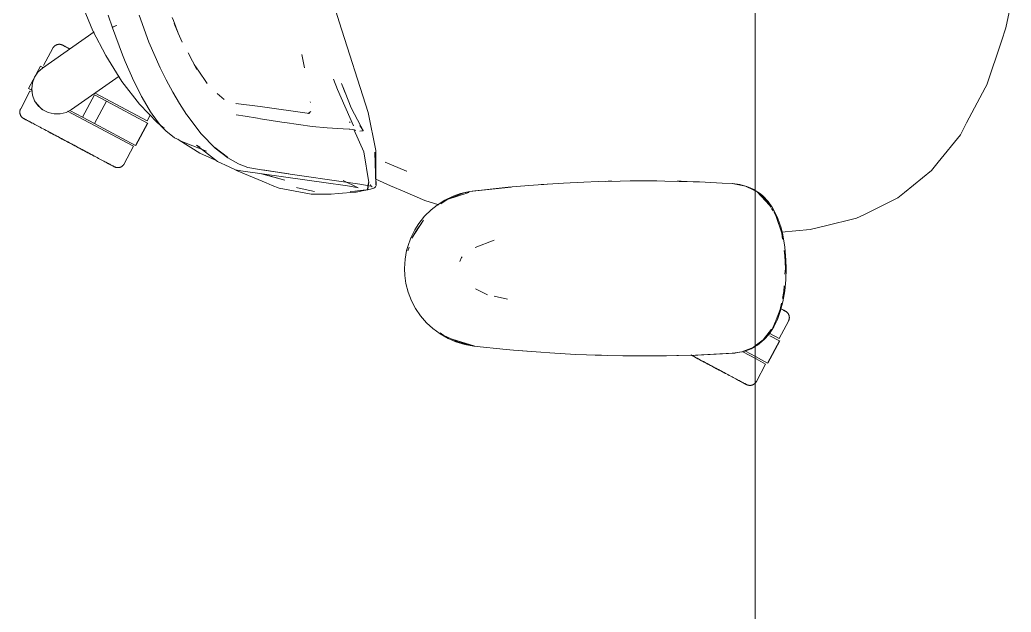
# Model space of a CAD drawing. Header units: millimetres. Extents: x 90978 to 295199, y -4084 to 97293.
# Drawn here: x 201240 to 201789, y 32287 to 32615 of the extents above; entities that cross this region are included whole.
import ezdxf

# ---------------------------------------------------------------- set-up
doc = ezdxf.new("R2010")
doc.units = ezdxf.units.MM
doc.header["$MEASUREMENT"] = 0
doc.layers.add('G-IMPT', color=8, linetype='CONTINUOUS', lineweight=9)
doc.layers.add('I-FURN', color=8, linetype='CONTINUOUS', lineweight=9)

msp = doc.modelspace()

# ---------------------------------------------------------------- linework, layer by layer
at = {"layer": 'G-IMPT'}
for p, q in [((201416.51, 32613.41), (201407.33, 32643.38)), ((201272.52, 32626.5), (201280.04, 32608.52)), ((201788.69, 32623.99), (201785.82, 32610.16)), ((201290.92, 32610.2), (201288.51, 32617.14)), ((201311.08, 32602.22), (201305.62, 32617.09)), ((201323.92, 32615.9), (201324.59, 32614.18)), ((201290.88, 32610.21), (201290.91, 32610.34)), ((201296.45, 32595.24), (201290.88, 32610.21)), ((201290.91, 32610.34), (201291.32, 32610.61)), ((201290.91, 32610.34), (201290.93, 32610.38)), ((201290.91, 32610.34), (201290.92, 32610.2)), ((201291.32, 32610.61), (201290.93, 32610.38)), ((201292.15, 32610.99), (201291.32, 32610.61)), ((201291.5, 32610.71), (201291.32, 32610.61)), ((201292.15, 32610.99), (201291.5, 32610.71)), ((201292.15, 32610.99), (201293.2, 32611.41)), ((201292.15, 32610.99), (201292.61, 32611.19)), ((201293.2, 32611.41), (201292.61, 32611.19)), ((201327.31, 32607.09), (201324.59, 32614.18)), ((201327.31, 32607.09), (201325, 32612.54)), ((201416.51, 32613.41), (201432.5, 32563.17)), ((201783.3, 32602.73), (201785.82, 32610.16)), ((201287.13, 32594.74), (201280.04, 32608.52)), ((201329.51, 32602.25), (201327.31, 32607.09)), ((201311.08, 32602.22), (201317.26, 32587.99)), ((201783.3, 32602.73), (201775.16, 32578.64)), ((201296.11, 32580.45), (201287.13, 32594.74)), ((201297.93, 32591.56), (201296.45, 32595.24)), ((201332.79, 32596.34), (201337.57, 32587.1)), ((201395.79, 32595.3), (201397.2, 32588.04)), ((201302.7, 32580.61), (201297.93, 32591.56)), ((201320.65, 32581.26), (201317.26, 32587.99)), ((201336.06, 32589.87), (201338.62, 32586.12)), ((201336.06, 32589.87), (201337.57, 32587.1)), ((201338.62, 32586.12), (201339.01, 32585.54)), ((201339.01, 32585.54), (201342.51, 32580.41)), ((201413.35, 32581.71), (201415.53, 32575.99)), ((201296.11, 32580.45), (201305.91, 32567.85)), ((201302.92, 32580.16), (201302.7, 32580.61)), ((201302.7, 32580.61), (201307.23, 32571.55)), ((201302.7, 32580.61), (201306.92, 32572.15)), ((201302.92, 32580.16), (201307.23, 32571.55)), ((201320.65, 32581.26), (201324.21, 32574.47)), ((201342.51, 32580.41), (201343.26, 32579.3)), ((201419.82, 32574.35), (201417.8, 32579.25)), ((201417.8, 32579.25), (201419.83, 32574.15)), ((201419.83, 32574.15), (201418.43, 32577.68)), ((201763.98, 32557.47), (201774.28, 32576.98)), ((201774.28, 32576.98), (201775.16, 32578.64)), ((201307.23, 32571.55), (201306.92, 32572.15)), ((201307.23, 32571.55), (201311.96, 32563.55)), ((201327.98, 32568.24), (201324.21, 32574.47)), ((201348.78, 32573.77), (201352.69, 32570.44)), ((201415.53, 32575.99), (201424.45, 32555.83)), ((201423.08, 32565.88), (201419.82, 32574.35)), ((201315.87, 32557.55), (201305.91, 32567.85)), ((201327.98, 32568.24), (201331.87, 32562.15)), ((201372.64, 32566.49), (201359.28, 32568.27)), ((201359.28, 32568.27), (201359.75, 32568.13)), ((201372.64, 32566.49), (201399.97, 32562.76)), ((201400.47, 32568.82), (201400.43, 32569.17)), ((201423.08, 32565.88), (201428.36, 32555.77)), ((201312.83, 32562.27), (201311.96, 32563.55)), ((201317.54, 32556.13), (201312.83, 32562.27)), ((201332.03, 32561.89), (201331.87, 32562.15)), ((201340.05, 32551.45), (201332.03, 32561.89)), ((201364.45, 32561.14), (201359.37, 32561.89)), ((201364.45, 32561.14), (201371.28, 32560.08)), ((201371.28, 32560.08), (201372.94, 32559.81)), ((201384.71, 32557.95), (201372.94, 32559.81)), ((201400.82, 32563.87), (201399.26, 32562.63)), ((201399.47, 32562.67), (201399.71, 32562.71)), ((201399.97, 32562.76), (201399.71, 32562.71)), ((201432.5, 32563.17), (201436.7, 32542.21)), ((201319.54, 32554.55), (201315.87, 32557.55)), ((201317.54, 32556.13), (201320.44, 32553.11)), ((201386.27, 32557.7), (201384.71, 32557.95)), ((201401.48, 32555.49), (201386.27, 32557.7)), ((201401.48, 32555.49), (201401.56, 32555.48)), ((201401.56, 32555.48), (201409.8, 32554.86)), ((201418.65, 32554.23), (201409.8, 32554.86)), ((201418.65, 32554.23), (201422.06, 32553.98)), ((201422.07, 32558), (201422.51, 32557.73)), ((201429.71, 32553.32), (201427.86, 32556.02)), ((201429.71, 32553.32), (201428.36, 32555.77)), ((201760.55, 32550.97), (201763.26, 32556.1)), ((201763.98, 32557.47), (201763.26, 32556.1)), ((201325.3, 32549.25), (201320.44, 32553.11)), ((201326.43, 32548.63), (201325.3, 32549.25)), ((201326.43, 32548.63), (201328.87, 32547.46)), ((201347.79, 32543.55), (201340.05, 32551.45)), ((201422.43, 32553.94), (201422.06, 32553.98)), ((201422.43, 32553.94), (201424.89, 32553.65)), ((201430.07, 32541.51), (201424.48, 32553.8)), ((201424.89, 32553.65), (201424.95, 32553.63)), ((201425.72, 32553.35), (201424.95, 32553.63)), ((201427.88, 32552.92), (201428.99, 32553.04)), ((201428.99, 32553.04), (201429.68, 32553.19)), ((201429.68, 32553.19), (201429.71, 32553.32)), ((201429.71, 32553.32), (201429.74, 32553.49)), ((201760.55, 32550.97), (201748.34, 32535.83)), ((201327.79, 32547.94), (201327.03, 32548.44)), ((201327.79, 32547.94), (201339.24, 32540.82)), ((201328.87, 32547.46), (201331.1, 32546.39)), ((201343.01, 32541.88), (201331.1, 32546.39)), ((201337.35, 32545.11), (201349, 32536.19)), ((201337.35, 32545.11), (201339.3, 32543.99)), ((201354.53, 32538.46), (201347.58, 32543.86)), ((201347.58, 32543.86), (201351.15, 32541.05)), ((201347.79, 32543.55), (201354.76, 32538.13)), ((201339.24, 32540.82), (201347.87, 32536.84)), ((201354.53, 32538.46), (201351.15, 32541.05)), ((201354.76, 32538.13), (201360.59, 32534.85)), ((201430.07, 32541.51), (201432.78, 32524.46)), ((201436.26, 32541.32), (201436.84, 32522.88)), ((201436.26, 32541.32), (201436.74, 32523.34)), ((201436.7, 32542.21), (201436.74, 32523.34)), ((201349, 32536.19), (201355.58, 32533.13)), ((201355.58, 32533.13), (201358.94, 32531.56)), ((201361.01, 32534.63), (201360.59, 32534.85)), ((201361.01, 32534.63), (201365.8, 32532.88)), ((201365.8, 32532.88), (201373.47, 32531.58)), ((201441.84, 32535.78), (201453.7, 32530.85)), ((201744.58, 32531.17), (201748.34, 32535.83)), ((201358.33, 32531.85), (201359.5, 32531.08)), ((201361.93, 32530.92), (201358.94, 32531.56)), ((201359.5, 32531.08), (201375.95, 32524.28)), ((201409.15, 32524.24), (201361.93, 32530.92)), ((201386.36, 32525.79), (201373.41, 32529.29)), ((201388.64, 32529.28), (201373.47, 32531.58)), ((201388.64, 32529.28), (201374.05, 32531.51)), ((201389.24, 32529.18), (201374.05, 32531.51)), ((201386.36, 32525.79), (201374.47, 32529.14)), ((201389.24, 32529.18), (201420.12, 32524.63)), ((201453.96, 32530.75), (201453.7, 32530.85)), ((201729.63, 32519), (201744.58, 32531.17)), ((201375.95, 32524.28), (201379.32, 32522.89)), ((201383.18, 32521.3), (201379.32, 32522.89)), ((201400.87, 32518.06), (201383.18, 32521.3)), ((201393.43, 32521.51), (201392.85, 32521.66)), ((201402.74, 32519.47), (201393.43, 32521.51)), ((201409.15, 32524.24), (201419.81, 32522.8)), ((201418.57, 32525.61), (201427, 32521.61)), ((201421.11, 32522.59), (201419.81, 32522.8)), ((201420.12, 32524.63), (201427.97, 32523.52)), ((201426.13, 32521.75), (201421.11, 32522.59)), ((201427, 32521.61), (201426.13, 32521.75)), ((201434.23, 32522.41), (201427.97, 32523.52)), ((201432.1, 32520.88), (201432.78, 32524.46)), ((201432.1, 32520.88), (201432.72, 32524.43)), ((201432.72, 32524.43), (201432.33, 32520.47)), ((201433.61, 32522.58), (201434.71, 32522.02)), ((201433.61, 32522.58), (201434.23, 32522.41)), ((201433.7, 32520.82), (201435.56, 32521.37)), ((201433.89, 32522.96), (201433.81, 32523.45)), ((201433.89, 32522.96), (201434.21, 32522.41)), ((201434.21, 32522.41), (201434.71, 32522.02)), ((201436.1, 32521.69), (201435.56, 32521.37)), ((201436.1, 32521.69), (201436.47, 32522.19)), ((201436.87, 32522.76), (201436.47, 32522.19)), ((201436.87, 32522.76), (201436.68, 32523.63)), ((201436.68, 32523.63), (201436.7, 32523.51)), ((201436.74, 32523.34), (201436.7, 32523.51)), ((201444.9, 32522.75), (201436.73, 32526.31)), ((201436.84, 32522.88), (201436.74, 32523.34)), ((201452.73, 32519.33), (201444.9, 32522.75)), ((201488.7, 32519.55), (201511.65, 32522)), ((201488.7, 32519.55), (201510.13, 32521.9)), ((201511.65, 32522), (201491.51, 32519.88)), ((201510.13, 32521.9), (201521.53, 32522.89)), ((201531.82, 32523.62), (201521.53, 32522.89)), ((201529.78, 32523.48), (201528.36, 32523.35)), ((201529.78, 32523.48), (201531.68, 32523.57)), ((201531.82, 32523.62), (201540.69, 32524.18)), ((201552, 32524.72), (201540.69, 32524.18)), ((201552, 32524.72), (201559.87, 32525.01)), ((201572.18, 32525.3), (201559.87, 32525.01)), ((201563.74, 32525.09), (201565.4, 32525.17)), ((201565.4, 32525.17), (201567.53, 32525.17)), ((201572.18, 32525.3), (201577.65, 32525.38)), ((201592.37, 32525.38), (201577.65, 32525.38)), ((201596.88, 32525.33), (201592.37, 32525.38)), ((201596.88, 32525.33), (201612.55, 32524.95)), ((201603.6, 32525.16), (201605.82, 32525.16)), ((201609.15, 32525.01), (201605.82, 32525.16)), ((201612.55, 32524.95), (201616.09, 32524.83)), ((201628.65, 32524.21), (201616.09, 32524.83)), ((201628.65, 32524.21), (201634.32, 32523.93)), ((201641.44, 32522.56), (201634.09, 32523.93)), ((201634.32, 32523.93), (201638.32, 32523.43)), ((201638.32, 32523.43), (201642.28, 32522.36)), ((201645.69, 32520.46), (201641.44, 32522.56)), ((201646.6, 32520.38), (201642.28, 32522.36)), ((201400.87, 32518.06), (201407.84, 32518.03)), ((201412.01, 32518.03), (201407.84, 32518.03)), ((201415.96, 32518.37), (201412.01, 32518.03)), ((201415.96, 32518.37), (201425.29, 32519.18)), ((201425.12, 32519.69), (201422.53, 32519.48)), ((201425.12, 32519.69), (201429.81, 32520.21)), ((201425.29, 32519.18), (201425.76, 32519.22)), ((201430.01, 32520.03), (201425.76, 32519.22)), ((201430.42, 32520.29), (201429.81, 32520.21)), ((201430.01, 32520.03), (201432.33, 32520.47)), ((201430.42, 32520.29), (201433.7, 32520.82)), ((201463.86, 32514.47), (201452.73, 32519.33)), ((201475.02, 32514.76), (201479.6, 32516.95)), ((201476.34, 32515.15), (201488.2, 32518.96)), ((201485.56, 32518.76), (201476.34, 32515.15)), ((201476.34, 32515.15), (201479.05, 32516.05)), ((201479.05, 32516.05), (201488.2, 32518.96)), ((201479.6, 32516.95), (201483.73, 32518.39)), ((201488.7, 32519.55), (201483.73, 32518.39)), ((201488.62, 32519.33), (201485.56, 32518.76)), ((201488.7, 32519.55), (201491.51, 32519.88)), ((201645.69, 32520.46), (201646.96, 32519.83)), ((201646.96, 32520.13), (201649.82, 32518.18)), ((201653.64, 32514.05), (201647.93, 32519.35)), ((201654.83, 32511.96), (201647.93, 32519.35)), ((201647.93, 32519.35), (201650.34, 32517.12)), ((201651.14, 32517.04), (201649.82, 32518.18)), ((201653.42, 32513.59), (201650.34, 32517.12)), ((201651.14, 32517.04), (201654.01, 32514)), ((201725.98, 32516.02), (201718.81, 32512.5)), ((201729.63, 32519), (201725.98, 32516.02)), ((201463.86, 32514.47), (201471.68, 32512.21)), ((201467.39, 32509.4), (201470.7, 32512.03)), ((201475.02, 32514.76), (201470.7, 32512.03)), ((201476.34, 32515.15), (201472.77, 32512.73)), ((201654.83, 32511.96), (201653.55, 32513.43)), ((201655.53, 32510.9), (201653.64, 32514.05)), ((201654.01, 32514), (201656.46, 32510.54)), ((201657.26, 32509.17), (201656.46, 32510.54)), ((201707.35, 32506.85), (201718.81, 32512.5)), ((201463.78, 32505.85), (201460.59, 32501.88)), ((201463.78, 32505.85), (201467.39, 32509.4)), ((201656.82, 32508.73), (201656, 32510.11)), ((201658.6, 32505.75), (201657.14, 32508.2)), ((201659.47, 32504.53), (201657.26, 32509.17)), ((201661.63, 32496.36), (201658.6, 32505.75)), ((201702.98, 32504.7), (201685.04, 32500.3)), ((201707.35, 32506.85), (201702.98, 32504.7)), ((201456.73, 32493.72), (201463.06, 32503.67)), ((201458.33, 32498.33), (201460.59, 32501.88)), ((201458.89, 32497.4), (201463.06, 32503.67)), ((201661.21, 32499.44), (201659.47, 32504.53)), ((201661.21, 32499.44), (201662.18, 32495.52)), ((201677.38, 32498.42), (201682.67, 32499.72)), ((201685.04, 32500.3), (201682.67, 32499.72)), ((201456.09, 32493.82), (201454.38, 32489.05)), ((201456.09, 32493.82), (201458.33, 32498.33)), ((201456.73, 32493.72), (201458.89, 32497.4)), ((201661.5, 32496.98), (201677.38, 32498.42)), ((201662.1, 32493.06), (201661.63, 32496.36)), ((201662.18, 32495.52), (201663.3, 32488.75)), ((201453.81, 32486.92), (201454.38, 32489.05)), ((201455.17, 32488.61), (201454.56, 32486.58)), ((201502.22, 32492.65), (201491.79, 32488.51)), ((201663.88, 32481.44), (201663.3, 32488.75)), ((201452.93, 32481.97), (201453.81, 32486.92)), ((201483.25, 32480.76), (201484.26, 32482.98)), ((201484.26, 32482.98), (201484.19, 32482.85)), ((201484.26, 32482.98), (201484.56, 32483.43)), ((201663.36, 32484.1), (201662.97, 32486.88)), ((201663.36, 32484.1), (201663.59, 32476.93)), ((201452.64, 32476.93), (201452.93, 32481.97)), ((201663.88, 32481.44), (201663.97, 32476.93)), ((201452.64, 32476.93), (201452.81, 32473.08)), ((201453.45, 32468.57), (201452.81, 32473.08)), ((201663.4, 32473.82), (201663.59, 32476.93)), ((201663.97, 32476.93), (201663.79, 32470.59)), ((201453.45, 32468.57), (201454.72, 32463.7)), ((201662.8, 32464.11), (201663, 32467.31)), ((201663.22, 32464.44), (201663.79, 32470.59)), ((201456.55, 32458.99), (201454.72, 32463.7)), ((201491.88, 32465.55), (201498.67, 32462.29)), ((201509.71, 32459.95), (201502.28, 32461.52)), ((201662.04, 32460.36), (201662.8, 32464.11)), ((201663.22, 32464.44), (201662.22, 32458.51)), ((201458.74, 32454.83), (201456.55, 32458.99)), ((201660.77, 32454.14), (201661.47, 32457.61)), ((201660.79, 32453.03), (201662.22, 32458.51)), ((201458.74, 32454.83), (201461.57, 32450.66)), ((201461.57, 32450.66), (201464.89, 32446.83)), ((201660.77, 32454.14), (201658.44, 32448.52)), ((201660.79, 32453.03), (201659.2, 32448.7)), ((201468.33, 32443.66), (201464.89, 32446.83)), ((201657.22, 32444.62), (201654.57, 32440.57)), ((201656.6, 32444.13), (201658.44, 32448.52)), ((201657.22, 32444.62), (201659.2, 32448.7)), ((201468.33, 32443.66), (201472.41, 32440.67)), ((201472.37, 32441.36), (201474.48, 32439.76)), ((201476.85, 32438.15), (201472.41, 32440.67)), ((201482.54, 32436.02), (201474.48, 32439.76)), ((201651.38, 32437.34), (201655.93, 32443.26)), ((201654.57, 32440.57), (201651.9, 32437.54)), ((201476.85, 32438.15), (201481.09, 32436.34)), ((201491.51, 32433.98), (201479.05, 32437.81)), ((201479.05, 32437.81), (201488.2, 32434.9)), ((201481.09, 32436.34), (201485.96, 32434.88)), ((201482.54, 32436.02), (201490.95, 32434.11)), ((201491, 32433.98), (201485.96, 32434.88)), ((201491.51, 32433.98), (201488.2, 32434.9)), ((201508.93, 32432.07), (201491, 32433.98)), ((201644.73, 32432.5), (201646.96, 32433.78)), ((201645.76, 32433.17), (201646.96, 32434.07)), ((201646.96, 32434.07), (201651.38, 32437.34)), ((201646.96, 32433.78), (201648.16, 32434.46)), ((201648.16, 32434.46), (201651.9, 32437.54)), ((201513.06, 32431.73), (201508.93, 32432.07)), ((201528.11, 32430.48), (201513.06, 32431.73)), ((201519.93, 32431.13), (201518.25, 32431.3)), ((201528.11, 32430.48), (201533.2, 32430.16)), ((201533.2, 32430.16), (201547.34, 32429.35)), ((201553.36, 32429.09), (201547.34, 32429.35)), ((201553.36, 32429.09), (201565.12, 32428.7)), ((201558.25, 32428.95), (201560.18, 32428.84)), ((201560.18, 32428.84), (201561.68, 32428.83)), ((201573.54, 32428.54), (201565.12, 32428.7)), ((201573.54, 32428.54), (201603.56, 32428.65)), ((201573.54, 32428.54), (201593.73, 32428.49)), ((201573.54, 32428.54), (201584.33, 32428.45)), ((201603.56, 32428.65), (201584.33, 32428.45)), ((201593.73, 32428.49), (201615.12, 32429)), ((201593.73, 32428.49), (201613.91, 32428.96)), ((201593.73, 32428.49), (201603.56, 32428.65)), ((201593.73, 32428.53), (201595.76, 32428.51)), ((201595.76, 32428.51), (201597.67, 32428.58)), ((201603.56, 32428.65), (201615.12, 32429)), ((201613.91, 32428.96), (201635.7, 32430.04)), ((201613.91, 32428.96), (201634.09, 32429.93)), ((201615.12, 32429), (201613.91, 32428.96)), ((201615.12, 32429), (201635.7, 32430.04)), ((201635.7, 32430.04), (201634.09, 32429.93)), ((201635.7, 32430.04), (201637.34, 32430.3)), ((201639.56, 32430.76), (201635.71, 32430.18)), ((201639.74, 32430.74), (201637.34, 32430.3)), ((201639.56, 32430.76), (201645.76, 32433.17)), ((201639.74, 32430.74), (201641.08, 32431.11)), ((201644.73, 32432.5), (201641.08, 32431.11))]:
    msp.add_line(p, q, dxfattribs=at)
at = {"layer": 'I-FURN'}
for p, q in [((201646.96, 33762.73), (201646.96, 32162.73)), ((201646.96, 32162.73), (201646.96, 33762.73)), ((201252.07, 32587.83), (201280.67, 32607.85)), ((201257.82, 32598.87), (201252.67, 32589.19)), ((201257.82, 32598.87), (201257.9, 32599.01)), ((201257.9, 32599.01), (201257.98, 32599.15)), ((201257.98, 32599.15), (201258.07, 32599.29)), ((201258.07, 32599.29), (201258.16, 32599.42)), ((201258.16, 32599.42), (201258.26, 32599.54)), ((201258.26, 32599.54), (201258.37, 32599.67)), ((201258.37, 32599.67), (201258.48, 32599.78)), ((201258.48, 32599.78), (201258.59, 32599.9)), ((201258.59, 32599.9), (201258.71, 32600.01)), ((201258.71, 32600.01), (201258.83, 32600.11)), ((201258.83, 32600.11), (201258.96, 32600.21)), ((201258.96, 32600.21), (201259.09, 32600.3)), ((201259.09, 32600.3), (201259.23, 32600.39)), ((201259.23, 32600.39), (201259.37, 32600.48)), ((201259.37, 32600.48), (201259.51, 32600.55)), ((201259.51, 32600.55), (201259.65, 32600.62)), ((201259.65, 32600.62), (201259.8, 32600.69)), ((201259.8, 32600.69), (201259.95, 32600.75)), ((201259.95, 32600.75), (201260.1, 32600.81)), ((201260.1, 32600.81), (201260.25, 32600.85)), ((201260.25, 32600.85), (201260.41, 32600.89)), ((201260.41, 32600.89), (201260.57, 32600.93)), ((201260.57, 32600.93), (201260.72, 32600.96)), ((201260.72, 32600.96), (201260.88, 32600.98)), ((201260.88, 32600.98), (201261.04, 32601)), ((201261.04, 32601), (201261.21, 32601.01)), ((201261.21, 32601.01), (201261.37, 32601.01)), ((201261.37, 32601.01), (201261.53, 32601.01)), ((201261.53, 32601.01), (201261.69, 32601)), ((201261.69, 32601), (201261.85, 32600.98)), ((201261.85, 32600.98), (201262.01, 32600.96)), ((201262.01, 32600.96), (201262.17, 32600.93)), ((201262.17, 32600.93), (201262.32, 32600.9)), ((201262.32, 32600.9), (201262.48, 32600.86)), ((201262.48, 32600.86), (201262.63, 32600.81)), ((201262.63, 32600.81), (201262.79, 32600.76)), ((201262.79, 32600.76), (201262.94, 32600.7)), ((201262.94, 32600.7), (201263.08, 32600.63)), ((201263.08, 32600.63), (201263.23, 32600.56)), ((201263.23, 32600.56), (201263.27, 32600.54)), ((201263.27, 32600.54), (201263.29, 32600.53)), ((201263.31, 32600.52), (201263.27, 32600.54)), ((201263.27, 32600.54), (201263.27, 32600.54)), ((201263.29, 32600.53), (201263.35, 32600.5)), ((201263.4, 32600.47), (201263.31, 32600.52)), ((201263.35, 32600.5), (201263.45, 32600.44)), ((201263.52, 32600.41), (201263.4, 32600.47)), ((201263.45, 32600.44), (201263.59, 32600.37)), ((201263.68, 32600.32), (201263.52, 32600.41)), ((201263.59, 32600.37), (201263.77, 32600.27)), ((201263.88, 32600.21), (201263.68, 32600.32)), ((201263.77, 32600.27), (201263.99, 32600.16)), ((201264.12, 32600.09), (201263.88, 32600.21)), ((201263.99, 32600.16), (201264.25, 32600.02)), ((201264.4, 32599.94), (201264.12, 32600.09)), ((201264.25, 32600.02), (201264.54, 32599.86)), ((201264.72, 32599.77), (201264.4, 32599.94)), ((201264.54, 32599.86), (201264.88, 32599.68)), ((201265.08, 32599.58), (201264.72, 32599.77)), ((201264.88, 32599.68), (201265.25, 32599.49)), ((201265.47, 32599.37), (201265.08, 32599.58)), ((201265.25, 32599.49), (201265.66, 32599.27)), ((201265.9, 32599.14), (201265.47, 32599.37)), ((201265.66, 32599.27), (201266.11, 32599.03)), ((201266.36, 32598.89), (201265.9, 32599.14)), ((201266.11, 32599.03), (201266.59, 32598.77)), ((201266.86, 32598.63), (201266.36, 32598.89)), ((201266.59, 32598.77), (201267.11, 32598.5)), ((201267.4, 32598.34), (201266.86, 32598.63)), ((201250.92, 32588.99), (201244.34, 32576.62)), ((201249.57, 32585.57), (201252.07, 32587.83)), ((201250.92, 32588.99), (201252.31, 32588.24)), ((201252.31, 32588.24), (201252.23, 32588.29)), ((201246.49, 32579.62), (201247.67, 32582.78)), ((201247.67, 32582.78), (201249.57, 32585.57)), ((201294.56, 32583.41), (201268.13, 32564.9)), ((201245.74, 32575.88), (201244.34, 32576.62)), ((201245.74, 32575.88), (201246.14, 32576.64)), ((201246.11, 32576.27), (201246.49, 32579.62)), ((201246.54, 32572.92), (201246.11, 32576.27)), ((201245.16, 32575.06), (201240.01, 32565.38)), ((201245.16, 32575.06), (201245.53, 32574.86)), ((201245.65, 32575.93), (201245.74, 32575.88)), ((201247.75, 32569.78), (201246.54, 32572.92)), ((201280.89, 32573.05), (201274.32, 32560.69)), ((201280.89, 32573.05), (201287.53, 32569.52)), ((201281.36, 32573.93), (201310.06, 32558.67)), ((201239.79, 32564.9), (201239.85, 32565.05)), ((201239.85, 32565.05), (201239.91, 32565.19)), ((201239.91, 32565.19), (201239.98, 32565.34)), ((201239.98, 32565.34), (201240.01, 32565.38)), ((201249.69, 32567.01), (201247.75, 32569.78)), ((201248.23, 32568.94), (201250.53, 32566.15)), ((201252.23, 32564.79), (201249.69, 32567.01)), ((201250.53, 32566.15), (201251.95, 32565)), ((201287.53, 32569.52), (201280.96, 32557.16)), ((201287.53, 32569.52), (201310.24, 32557.44)), ((201239.53, 32563.48), (201239.54, 32563.64)), ((201239.54, 32563.31), (201239.53, 32563.48)), ((201239.54, 32563.64), (201239.55, 32563.8)), ((201239.55, 32563.15), (201239.54, 32563.31)), ((201239.55, 32563.8), (201239.56, 32563.96)), ((201239.56, 32562.99), (201239.55, 32563.15)), ((201239.56, 32563.96), (201239.58, 32564.12)), ((201239.59, 32562.83), (201239.56, 32562.99)), ((201239.58, 32564.12), (201239.61, 32564.28)), ((201239.62, 32562.67), (201239.59, 32562.83)), ((201239.61, 32564.28), (201239.65, 32564.43)), ((201239.65, 32562.52), (201239.62, 32562.67)), ((201239.65, 32564.43), (201239.69, 32564.59)), ((201239.69, 32562.36), (201239.65, 32562.52)), ((201239.69, 32564.59), (201239.74, 32564.74)), ((201239.74, 32562.21), (201239.69, 32562.36)), ((201239.74, 32564.74), (201239.79, 32564.9)), ((201239.79, 32562.06), (201239.74, 32562.21)), ((201239.85, 32561.91), (201239.79, 32562.06)), ((201239.92, 32561.76), (201239.85, 32561.91)), ((201239.99, 32561.61), (201239.92, 32561.76)), ((201240.07, 32561.47), (201239.99, 32561.61)), ((201240.15, 32561.34), (201240.07, 32561.47)), ((201240.24, 32561.2), (201240.15, 32561.34)), ((201240.34, 32561.07), (201240.24, 32561.2)), ((201240.44, 32560.94), (201240.34, 32561.07)), ((201240.54, 32560.82), (201240.44, 32560.94)), ((201240.65, 32560.7), (201240.54, 32560.82)), ((201240.76, 32560.59), (201240.65, 32560.7)), ((201240.88, 32560.48), (201240.76, 32560.59)), ((201241, 32560.37), (201240.88, 32560.48)), ((201241.13, 32560.27), (201241, 32560.37)), ((201241.26, 32560.18), (201241.13, 32560.27)), ((201241.39, 32560.09), (201241.26, 32560.18)), ((201241.53, 32560), (201241.39, 32560.09)), ((201241.67, 32559.93), (201241.53, 32560)), ((201241.68, 32559.92), (201241.67, 32559.93)), ((201241.67, 32559.93), (201241.69, 32559.91)), ((201241.72, 32559.9), (201241.68, 32559.92)), ((201241.69, 32559.91), (201241.75, 32559.88)), ((201241.8, 32559.86), (201241.72, 32559.9)), ((201241.75, 32559.88), (201241.85, 32559.83)), ((201241.92, 32559.79), (201241.8, 32559.86)), ((201241.85, 32559.83), (201241.99, 32559.75)), ((201242.08, 32559.71), (201241.92, 32559.79)), ((201241.99, 32559.75), (201242.17, 32559.66)), ((201242.29, 32559.6), (201242.08, 32559.71)), ((201242.17, 32559.66), (201242.39, 32559.54)), ((201242.53, 32559.47), (201242.29, 32559.6)), ((201255.23, 32563.25), (201252.23, 32564.79)), ((201258.51, 32562.46), (201255.23, 32563.25)), ((201261.88, 32562.48), (201258.51, 32562.46)), ((201265.15, 32563.31), (201261.88, 32562.48)), ((201268.13, 32564.9), (201265.15, 32563.31)), ((201265.94, 32564.01), (201302.55, 32544.55)), ((201274.32, 32560.69), (201267.26, 32564.44)), ((201280.96, 32557.16), (201274.32, 32560.69)), ((201310.06, 32558.67), (201311.74, 32561.83)), ((201242.39, 32559.54), (201242.65, 32559.4)), ((201242.81, 32559.32), (201242.53, 32559.47)), ((201242.65, 32559.4), (201242.95, 32559.25)), ((201243.12, 32559.15), (201242.81, 32559.32)), ((201242.95, 32559.25), (201243.28, 32559.07)), ((201243.48, 32558.96), (201243.12, 32559.15)), ((201243.28, 32559.07), (201243.66, 32558.87)), ((201243.87, 32558.75), (201243.48, 32558.96)), ((201243.66, 32558.87), (201244.07, 32558.65)), ((201244.3, 32558.53), (201243.87, 32558.75)), ((201244.07, 32558.65), (201244.51, 32558.41)), ((201244.77, 32558.28), (201244.3, 32558.53)), ((201244.51, 32558.41), (201244.99, 32558.16)), ((201245.27, 32558.01), (201244.77, 32558.28)), ((201244.99, 32558.16), (201245.51, 32557.88)), ((201245.8, 32557.73), (201245.27, 32558.01)), ((201245.51, 32557.88), (201246.06, 32557.59)), ((201246.37, 32557.42), (201245.8, 32557.73)), ((201246.06, 32557.59), (201246.65, 32557.28)), ((201246.65, 32557.28), (201247.26, 32556.95)), ((201247.26, 32556.95), (201247.91, 32556.61)), ((201247.91, 32556.61), (201248.59, 32556.25)), ((201248.59, 32556.25), (201249.3, 32555.87)), ((201249.3, 32555.87), (201250.03, 32555.48)), ((201250.03, 32555.48), (201250.79, 32555.08)), ((201250.79, 32555.08), (201251.58, 32554.66)), ((201251.58, 32554.66), (201252.39, 32554.22)), ((201252.39, 32554.22), (201253.23, 32553.78)), ((201303.67, 32545.08), (201280.96, 32557.16)), ((201310.24, 32557.44), (201303.67, 32545.08)), ((201303.84, 32544.99), (201310.41, 32557.35)), ((201253.23, 32553.78), (201254.08, 32553.33)), ((201254.08, 32553.33), (201254.96, 32552.86)), ((201254.96, 32552.86), (201255.86, 32552.38)), ((201256.35, 32552.12), (201255.44, 32552.6)), ((201255.86, 32552.38), (201256.77, 32551.9)), ((201257.27, 32551.63), (201256.35, 32552.12)), ((201256.77, 32551.9), (201257.7, 32551.4)), ((201258.21, 32551.13), (201257.27, 32551.63)), ((201257.7, 32551.4), (201258.64, 32550.9)), ((201259.16, 32550.63), (201258.21, 32551.13)), ((201258.64, 32550.9), (201259.6, 32550.39)), ((201260.12, 32550.11), (201259.16, 32550.63)), ((201259.6, 32550.39), (201260.57, 32549.88)), ((201261.1, 32549.6), (201260.12, 32550.11)), ((201260.57, 32549.88), (201261.55, 32549.36)), ((201262.08, 32549.07), (201261.1, 32549.6)), ((201261.55, 32549.36), (201262.54, 32548.83)), ((201263.07, 32548.55), (201262.08, 32549.07)), ((201262.54, 32548.83), (201263.53, 32548.3)), ((201264.07, 32548.02), (201263.07, 32548.55)), ((201263.53, 32548.3), (201264.53, 32547.77)), ((201265.07, 32547.48), (201264.07, 32548.02)), ((201264.53, 32547.77), (201265.53, 32547.24)), ((201266.07, 32546.95), (201265.07, 32547.48)), ((201265.53, 32547.24), (201266.54, 32546.7)), ((201267.08, 32546.41), (201266.07, 32546.95)), ((201266.54, 32546.7), (201267.54, 32546.17)), ((201268.09, 32545.88), (201267.08, 32546.41)), ((201267.54, 32546.17), (201268.55, 32545.64)), ((201269.09, 32545.35), (201268.09, 32545.88)), ((201268.55, 32545.64), (201269.55, 32545.1)), ((201270.09, 32544.82), (201269.09, 32545.35)), ((201269.55, 32545.1), (201270.55, 32544.57)), ((201271.08, 32544.29), (201270.09, 32544.82)), ((201270.55, 32544.57), (201271.54, 32544.05)), ((201272.07, 32543.76), (201271.08, 32544.29)), ((201271.54, 32544.05), (201272.52, 32543.52)), ((201273.05, 32543.24), (201272.07, 32543.76)), ((201272.52, 32543.52), (201273.49, 32543)), ((201274.02, 32542.73), (201273.05, 32543.24)), ((201297.4, 32534.86), (201302.55, 32544.55)), ((201273.49, 32543), (201274.46, 32542.49)), ((201274.97, 32542.22), (201274.02, 32542.73)), ((201274.46, 32542.49), (201275.41, 32541.99)), ((201275.92, 32541.72), (201274.97, 32542.22)), ((201275.41, 32541.99), (201276.35, 32541.49)), ((201276.85, 32541.22), (201275.92, 32541.72)), ((201276.35, 32541.49), (201277.27, 32541)), ((201277.76, 32540.74), (201276.85, 32541.22)), ((201277.27, 32541), (201278.18, 32540.52)), ((201278.66, 32540.26), (201277.76, 32540.74)), ((201278.18, 32540.52), (201279.06, 32540.04)), ((201279.53, 32539.79), (201278.66, 32540.26)), ((201279.06, 32540.04), (201279.93, 32539.58)), ((201280.39, 32539.34), (201279.53, 32539.79)), ((201279.93, 32539.58), (201280.78, 32539.13)), ((201281.23, 32538.89), (201280.39, 32539.34)), ((201280.78, 32539.13), (201281.6, 32538.69)), ((201281.6, 32538.69), (201282.4, 32538.27)), ((201282.4, 32538.27), (201283.18, 32537.86)), ((201283.18, 32537.86), (201283.93, 32537.46)), ((201283.93, 32537.46), (201284.65, 32537.07)), ((201284.65, 32537.07), (201285.34, 32536.7)), ((201285.34, 32536.7), (201286.01, 32536.35)), ((201286.01, 32536.35), (201286.64, 32536.01)), ((201286.64, 32536.01), (201287.24, 32535.69)), ((201287.56, 32535.53), (201286.97, 32535.84)), ((201287.24, 32535.69), (201287.81, 32535.39)), ((201288.11, 32535.24), (201287.56, 32535.53)), ((201287.81, 32535.39), (201288.35, 32535.11)), ((201288.62, 32534.96), (201288.11, 32535.24)), ((201288.35, 32535.11), (201288.85, 32534.84)), ((201289.11, 32534.7), (201288.62, 32534.96)), ((201288.85, 32534.84), (201289.32, 32534.59)), ((201289.55, 32534.47), (201289.11, 32534.7)), ((201289.32, 32534.59), (201289.74, 32534.36)), ((201289.96, 32534.25), (201289.55, 32534.47)), ((201289.74, 32534.36), (201290.14, 32534.15)), ((201290.33, 32534.05), (201289.96, 32534.25)), ((201290.14, 32534.15), (201290.49, 32533.97)), ((201290.67, 32533.87), (201290.33, 32534.05)), ((201290.49, 32533.97), (201290.81, 32533.8)), ((201290.97, 32533.71), (201290.67, 32533.87)), ((201290.81, 32533.8), (201291.09, 32533.65)), ((201291.23, 32533.58), (201290.97, 32533.71)), ((201291.09, 32533.65), (201291.33, 32533.52)), ((201291.44, 32533.46), (201291.23, 32533.58)), ((201291.33, 32533.52), (201291.53, 32533.41)), ((201291.62, 32533.36), (201291.44, 32533.46)), ((201291.53, 32533.41), (201291.69, 32533.33)), ((201291.77, 32533.29), (201291.62, 32533.36)), ((201291.69, 32533.33), (201291.82, 32533.26)), ((201291.87, 32533.24), (201291.77, 32533.29)), ((201291.82, 32533.26), (201291.9, 32533.22)), ((201291.93, 32533.2), (201291.87, 32533.24)), ((201291.9, 32533.22), (201291.94, 32533.2)), ((201291.95, 32533.19), (201291.93, 32533.2)), ((201291.94, 32533.2), (201291.95, 32533.19)), ((201291.98, 32533.17), (201291.95, 32533.19)), ((201292.13, 32533.1), (201291.98, 32533.17)), ((201292.28, 32533.04), (201292.13, 32533.1)), ((201292.43, 32532.98), (201292.28, 32533.04)), ((201292.58, 32532.92), (201292.43, 32532.98)), ((201292.73, 32532.88), (201292.58, 32532.92)), ((201292.89, 32532.84), (201292.73, 32532.88)), ((201293.05, 32532.8), (201292.89, 32532.84)), ((201293.2, 32532.77), (201293.05, 32532.8)), ((201293.36, 32532.75), (201293.2, 32532.77)), ((201293.52, 32532.73), (201293.36, 32532.75)), ((201293.69, 32532.72), (201293.52, 32532.73)), ((201293.85, 32532.72), (201293.69, 32532.72)), ((201294.01, 32532.73), (201293.85, 32532.72)), ((201294.17, 32532.74), (201294.01, 32532.73)), ((201294.33, 32532.75), (201294.17, 32532.74)), ((201294.49, 32532.77), (201294.33, 32532.75)), ((201294.65, 32532.8), (201294.49, 32532.77)), ((201294.8, 32532.84), (201294.65, 32532.8)), ((201294.96, 32532.88), (201294.8, 32532.84)), ((201295.11, 32532.93), (201294.96, 32532.88)), ((201295.27, 32532.98), (201295.11, 32532.93)), ((201295.42, 32533.04), (201295.27, 32532.98)), ((201295.56, 32533.11), (201295.42, 32533.04)), ((201295.71, 32533.18), (201295.56, 32533.11)), ((201295.85, 32533.26), (201295.71, 32533.18)), ((201295.99, 32533.34), (201295.85, 32533.26)), ((201296.12, 32533.43), (201295.99, 32533.34)), ((201296.25, 32533.52), (201296.12, 32533.43)), ((201296.38, 32533.62), (201296.25, 32533.52)), ((201296.5, 32533.73), (201296.38, 32533.62)), ((201296.62, 32533.84), (201296.5, 32533.73)), ((201296.74, 32533.95), (201296.62, 32533.84)), ((201296.84, 32534.07), (201296.74, 32533.95)), ((201296.95, 32534.19), (201296.84, 32534.07)), ((201297.05, 32534.32), (201296.95, 32534.19)), ((201297.14, 32534.45), (201297.05, 32534.32)), ((201297.23, 32534.58), (201297.14, 32534.45)), ((201297.32, 32534.72), (201297.23, 32534.58)), ((201297.4, 32534.86), (201297.32, 32534.72)), ((201661.11, 32454.61), (201661.47, 32454.42)), ((201661.28, 32454.52), (201661.11, 32454.61)), ((201661.69, 32454.3), (201661.28, 32454.52)), ((201661.47, 32454.42), (201661.86, 32454.21)), ((201662.06, 32454.11), (201661.69, 32454.3)), ((201661.86, 32454.21), (201662.22, 32454.02)), ((201662.4, 32453.93), (201662.06, 32454.11)), ((201662.22, 32454.02), (201662.54, 32453.85)), ((201662.69, 32453.77), (201662.4, 32453.93)), ((201662.54, 32453.85), (201662.82, 32453.7)), ((201662.95, 32453.63), (201662.69, 32453.77)), ((201662.82, 32453.7), (201663.06, 32453.58)), ((201663.17, 32453.52), (201662.95, 32453.63)), ((201663.06, 32453.58), (201663.26, 32453.47)), ((201663.35, 32453.42), (201663.17, 32453.52)), ((201663.26, 32453.47), (201663.42, 32453.38)), ((201663.49, 32453.35), (201663.35, 32453.42)), ((201663.42, 32453.38), (201663.54, 32453.32)), ((201663.59, 32453.29), (201663.49, 32453.35)), ((201663.54, 32453.32), (201663.62, 32453.28)), ((201663.65, 32453.26), (201663.59, 32453.29)), ((201663.62, 32453.28), (201663.67, 32453.25)), ((201663.67, 32453.25), (201663.65, 32453.26)), ((201663.67, 32453.25), (201663.81, 32453.17)), ((201663.67, 32453.25), (201663.67, 32453.25)), ((201663.81, 32453.17), (201663.95, 32453.09)), ((201663.95, 32453.09), (201664.08, 32453)), ((201664.08, 32453), (201664.21, 32452.9)), ((201664.21, 32452.9), (201664.34, 32452.8)), ((201664.34, 32452.8), (201664.46, 32452.7)), ((201664.46, 32452.7), (201664.58, 32452.59)), ((201664.58, 32452.59), (201664.7, 32452.47)), ((201664.7, 32452.47), (201664.8, 32452.36)), ((201664.8, 32452.36), (201664.91, 32452.23)), ((201664.91, 32452.23), (201665.01, 32452.1)), ((201665.01, 32452.1), (201665.1, 32451.97)), ((201665.1, 32451.97), (201665.19, 32451.84)), ((201665.19, 32451.84), (201665.27, 32451.7)), ((201665.27, 32451.7), (201665.35, 32451.56)), ((201665.35, 32451.56), (201665.42, 32451.42)), ((201665.42, 32451.42), (201665.49, 32451.27)), ((201665.49, 32451.27), (201665.55, 32451.12)), ((201665.55, 32451.12), (201665.6, 32450.97)), ((201665.6, 32450.97), (201665.65, 32450.81)), ((201665.65, 32450.81), (201665.69, 32450.66)), ((201665.69, 32450.66), (201665.73, 32450.5)), ((201665.73, 32450.5), (201665.76, 32450.34)), ((201665.76, 32450.34), (201665.78, 32450.18)), ((201665.78, 32450.18), (201665.8, 32450.02)), ((201665.8, 32450.02), (201665.81, 32449.86)), ((201665.81, 32449.86), (201665.81, 32449.7)), ((201660.19, 32438.11), (201665.34, 32447.8)), ((201665.36, 32447.84), (201665.34, 32447.8)), ((201665.43, 32447.98), (201665.36, 32447.84)), ((201665.49, 32448.13), (201665.43, 32447.98)), ((201665.55, 32448.28), (201665.49, 32448.13)), ((201665.61, 32448.43), (201665.55, 32448.28)), ((201665.66, 32448.59), (201665.61, 32448.43)), ((201665.7, 32448.74), (201665.66, 32448.59)), ((201665.73, 32448.9), (201665.7, 32448.74)), ((201665.76, 32449.06), (201665.73, 32448.9)), ((201665.78, 32449.22), (201665.76, 32449.06)), ((201665.8, 32449.38), (201665.78, 32449.22)), ((201665.81, 32449.54), (201665.8, 32449.38)), ((201665.81, 32449.7), (201665.81, 32449.54)), ((201655, 32440.87), (201660.19, 32438.11)), ((201655.08, 32439.7), (201660.37, 32436.88)), ((201660.37, 32436.88), (201653.8, 32424.52)), ((201653.97, 32424.43), (201660.54, 32436.79)), ((201612.21, 32428.51), (201611.23, 32429.04)), ((201611.68, 32428.8), (201612.67, 32428.27)), ((201613.2, 32427.99), (201612.21, 32428.51)), ((201612.67, 32428.27), (201613.66, 32427.74)), ((201614.2, 32427.46), (201613.2, 32427.99)), ((201640.08, 32430.68), (201647.39, 32426.8)), ((201647.11, 32428.08), (201641.43, 32431.1)), ((201653.8, 32424.52), (201647.11, 32428.08)), ((201613.66, 32427.74), (201614.66, 32427.21)), ((201615.2, 32426.92), (201614.2, 32427.46)), ((201614.66, 32427.21), (201615.66, 32426.68)), ((201616.2, 32426.39), (201615.2, 32426.92)), ((201615.66, 32426.68), (201616.67, 32426.14)), ((201617.21, 32425.86), (201616.2, 32426.39)), ((201616.67, 32426.14), (201617.67, 32425.61)), ((201618.22, 32425.32), (201617.21, 32425.86)), ((201617.67, 32425.61), (201618.68, 32425.08)), ((201619.22, 32424.79), (201618.22, 32425.32)), ((201618.68, 32425.08), (201619.68, 32424.54)), ((201620.22, 32424.26), (201619.22, 32424.79)), ((201619.68, 32424.54), (201620.68, 32424.01)), ((201621.21, 32423.73), (201620.22, 32424.26)), ((201620.68, 32424.01), (201621.67, 32423.49)), ((201622.2, 32423.2), (201621.21, 32423.73)), ((201621.67, 32423.49), (201622.65, 32422.96)), ((201623.18, 32422.68), (201622.2, 32423.2)), ((201622.65, 32422.96), (201623.62, 32422.45)), ((201624.15, 32422.17), (201623.18, 32422.68)), ((201623.62, 32422.45), (201624.59, 32421.93)), ((201647.39, 32426.8), (201652.68, 32423.99)), ((201647.53, 32414.3), (201652.68, 32423.99)), ((201625.1, 32421.66), (201624.15, 32422.17)), ((201624.59, 32421.93), (201625.54, 32421.43)), ((201626.05, 32421.16), (201625.1, 32421.66)), ((201625.54, 32421.43), (201626.48, 32420.93)), ((201626.98, 32420.66), (201626.05, 32421.16)), ((201626.48, 32420.93), (201627.4, 32420.44)), ((201627.89, 32420.18), (201626.98, 32420.66)), ((201627.4, 32420.44), (201628.31, 32419.96)), ((201628.79, 32419.7), (201627.89, 32420.18)), ((201628.31, 32419.96), (201629.19, 32419.48)), ((201629.66, 32419.23), (201628.79, 32419.7)), ((201629.19, 32419.48), (201630.06, 32419.02)), ((201630.52, 32418.78), (201629.66, 32419.23)), ((201630.06, 32419.02), (201630.91, 32418.57)), ((201631.36, 32418.33), (201630.52, 32418.78)), ((201630.91, 32418.57), (201631.73, 32418.13)), ((201631.73, 32418.13), (201632.53, 32417.71)), ((201632.53, 32417.71), (201633.31, 32417.3)), ((201633.31, 32417.3), (201634.06, 32416.9)), ((201634.06, 32416.9), (201634.78, 32416.51)), ((201634.78, 32416.51), (201635.47, 32416.14)), ((201635.47, 32416.14), (201636.14, 32415.79)), ((201636.14, 32415.79), (201636.77, 32415.45)), ((201636.77, 32415.45), (201637.37, 32415.13)), ((201637.69, 32414.97), (201637.1, 32415.28)), ((201637.37, 32415.13), (201637.94, 32414.83)), ((201638.24, 32414.68), (201637.69, 32414.97)), ((201637.94, 32414.83), (201638.48, 32414.55)), ((201638.75, 32414.4), (201638.24, 32414.68)), ((201638.48, 32414.55), (201638.98, 32414.28)), ((201639.24, 32414.14), (201638.75, 32414.4)), ((201638.98, 32414.28), (201639.45, 32414.03)), ((201639.68, 32413.91), (201639.24, 32414.14)), ((201639.45, 32414.03), (201639.87, 32413.8)), ((201640.09, 32413.69), (201639.68, 32413.91)), ((201639.87, 32413.8), (201640.27, 32413.6)), ((201640.46, 32413.49), (201640.09, 32413.69)), ((201640.27, 32413.6), (201640.62, 32413.41)), ((201640.8, 32413.31), (201640.46, 32413.49)), ((201640.62, 32413.41), (201640.94, 32413.24)), ((201641.1, 32413.15), (201640.8, 32413.31)), ((201640.94, 32413.24), (201641.22, 32413.09)), ((201641.36, 32413.02), (201641.1, 32413.15)), ((201641.22, 32413.09), (201641.46, 32412.96)), ((201641.57, 32412.9), (201641.36, 32413.02)), ((201641.46, 32412.96), (201641.66, 32412.85)), ((201641.75, 32412.8), (201641.57, 32412.9)), ((201641.66, 32412.85), (201641.82, 32412.77)), ((201641.9, 32412.73), (201641.75, 32412.8)), ((201641.82, 32412.77), (201641.95, 32412.7)), ((201642, 32412.68), (201641.9, 32412.73)), ((201641.95, 32412.7), (201642.03, 32412.66)), ((201642.06, 32412.64), (201642, 32412.68)), ((201642.03, 32412.66), (201642.07, 32412.64)), ((201642.08, 32412.63), (201642.06, 32412.64)), ((201642.07, 32412.64), (201642.08, 32412.63)), ((201642.11, 32412.61), (201642.08, 32412.63)), ((201642.26, 32412.54), (201642.11, 32412.61)), ((201642.41, 32412.48), (201642.26, 32412.54)), ((201642.56, 32412.42), (201642.41, 32412.48)), ((201642.71, 32412.36), (201642.56, 32412.42)), ((201642.86, 32412.32), (201642.71, 32412.36)), ((201643.02, 32412.28), (201642.86, 32412.32)), ((201643.18, 32412.24), (201643.02, 32412.28)), ((201643.33, 32412.21), (201643.18, 32412.24)), ((201643.49, 32412.19), (201643.33, 32412.21)), ((201643.65, 32412.17), (201643.49, 32412.19)), ((201643.82, 32412.17), (201643.65, 32412.17)), ((201643.98, 32412.16), (201643.82, 32412.17)), ((201644.14, 32412.17), (201643.98, 32412.16)), ((201644.3, 32412.18), (201644.14, 32412.17)), ((201644.46, 32412.19), (201644.3, 32412.18)), ((201644.62, 32412.22), (201644.46, 32412.19)), ((201644.78, 32412.24), (201644.62, 32412.22)), ((201644.93, 32412.28), (201644.78, 32412.24)), ((201645.09, 32412.32), (201644.93, 32412.28)), ((201645.24, 32412.37), (201645.09, 32412.32)), ((201645.4, 32412.42), (201645.24, 32412.37)), ((201645.55, 32412.48), (201645.4, 32412.42)), ((201645.69, 32412.55), (201645.55, 32412.48)), ((201645.84, 32412.62), (201645.69, 32412.55)), ((201645.98, 32412.7), (201645.84, 32412.62)), ((201646.12, 32412.78), (201645.98, 32412.7)), ((201646.25, 32412.87), (201646.12, 32412.78)), ((201646.38, 32412.97), (201646.25, 32412.87)), ((201646.51, 32413.06), (201646.38, 32412.97)), ((201646.63, 32413.17), (201646.51, 32413.06)), ((201646.75, 32413.28), (201646.63, 32413.17)), ((201646.87, 32413.39), (201646.75, 32413.28)), ((201646.97, 32413.51), (201646.87, 32413.39)), ((201647.08, 32413.63), (201646.97, 32413.51)), ((201647.18, 32413.76), (201647.08, 32413.63)), ((201647.27, 32413.89), (201647.18, 32413.76)), ((201647.36, 32414.02), (201647.27, 32413.89)), ((201647.45, 32414.16), (201647.36, 32414.02)), ((201647.53, 32414.3), (201647.45, 32414.16))]:
    msp.add_line(p, q, dxfattribs=at)
for points in [[(201246.21, 32574.83), (201246.17, 32575.2), (201246.13, 32575.87), (201246.13, 32576.41), (201246.14, 32576.64)], [(201250.18, 32566.49), (201249.77, 32566.9), (201249.41, 32567.31), (201249.08, 32567.73)]]:
    msp.add_open_spline(points, degree=3, dxfattribs=at)
msp.add_open_spline([(201247.47, 32570.33), (201247.4, 32570.49), (201247.11, 32571.13), (201246.88, 32571.75), (201246.74, 32572.22)], degree=3, knots=[-0.5319761, -0.5319761, -0.5319761, -0.5319761, -0.5, -0.4, -0.4, -0.4, -0.4], dxfattribs=at)

doc.saveas('drawing.dxf')
